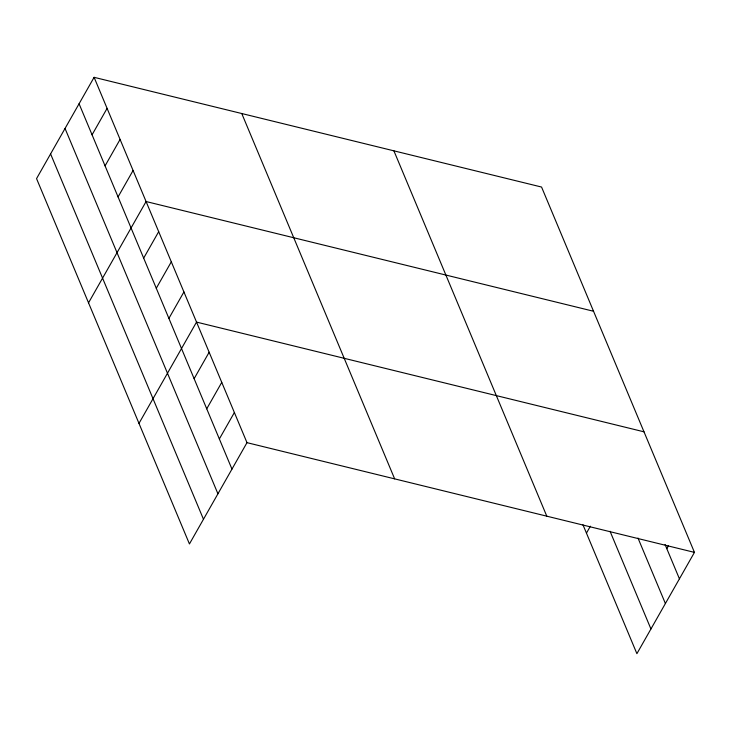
<?xml version="1.0" encoding="UTF-8"?>
<svg xmlns="http://www.w3.org/2000/svg" width="731" height="731" viewBox="0 0 731 731"><rect width="100%" height="100%" fill="white"/><g stroke="black" fill="none" stroke-linecap="round" stroke-linejoin="round"><path stroke-width="1.1" d="M94.098 77.322L36.55 178.62L189.439 543.955L246.987 442.657L94.098 77.322L541.561 187.045L694.45 552.38L636.902 653.678L582.972 524.803M92.069 134.815L107.091 108.371M105.063 165.873L120.085 139.429M118.066 196.922L133.088 170.478M88.533 302.835L146.081 201.537L593.545 311.26M143.669 258.116L158.691 231.672M156.288 288.252L171.31 261.817M168.898 318.396L183.92 291.952M138.981 423.395L196.529 322.097L643.993 431.82M194.126 378.676L209.148 352.232M206.736 408.821L221.758 382.377M219.355 438.956L234.377 412.512M586.454 533.118L590.383 526.201M666.818 548.679L668.481 545.746M246.987 442.657L694.45 552.38M665.073 544.522L679.428 578.824M637.989 538.053L665.393 603.523M610.056 531.282L650.937 628.98M393.899 150.833L546.788 516.168M241.76 113.524L394.649 478.86M79.076 103.765L231.965 469.101M65.041 128.464L217.929 493.8M50.585 153.921L203.474 519.257"/></g></svg>
